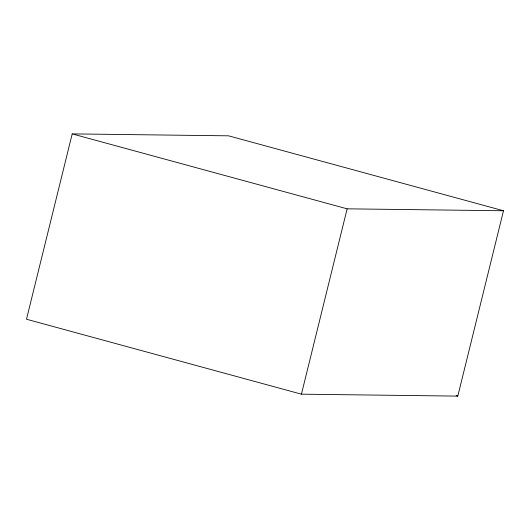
<?xml version="1.0" encoding="UTF-8"?>
<svg xmlns="http://www.w3.org/2000/svg" width="530" height="530" viewBox="0 0 530 530"><rect width="100%" height="100%" fill="white"/><g stroke="black" fill="none" stroke-linecap="round" stroke-linejoin="round"><path stroke-width="0.79" d="M72.199 133.891L26.5 319.239L301.431 394.174L457.801 396.109L503.5 210.761L228.569 135.826L72.199 133.891L347.137 208.827L503.5 210.761M301.431 394.174L347.137 208.827M456.204 395.671L457.801 396.109"/></g></svg>
